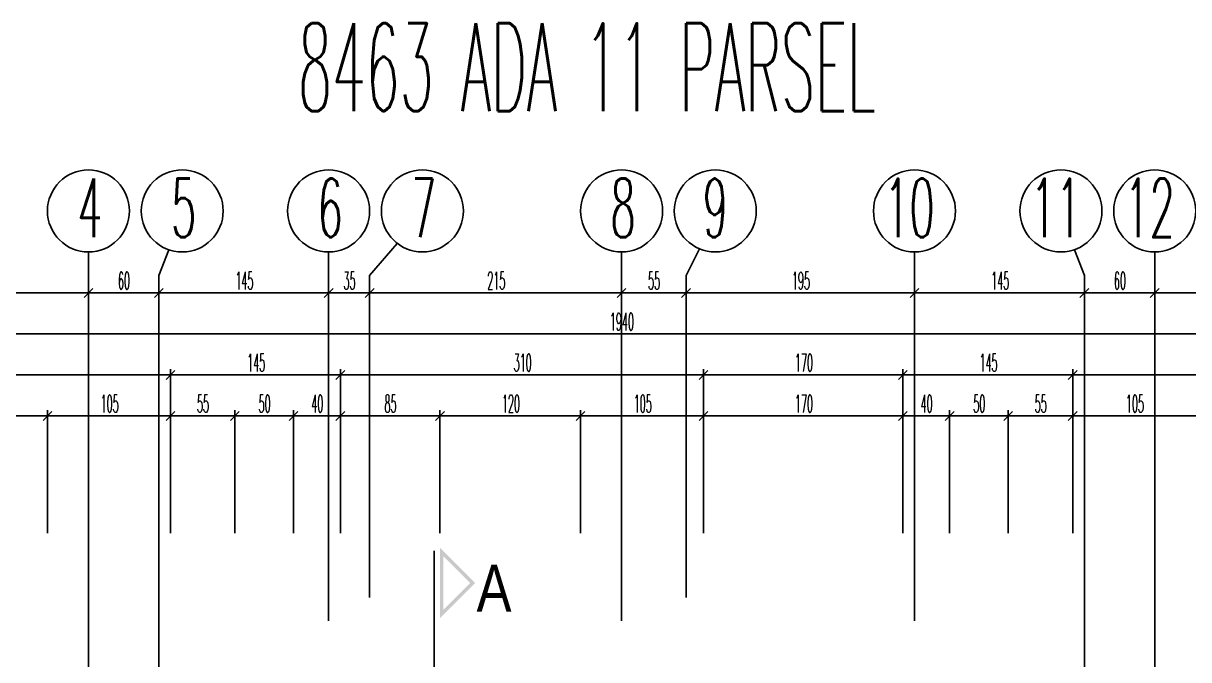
# Model space of a CAD drawing. Extents: x 78 to 306, y -397 to 18.
# Drawn here: x 273.216 to 273.4149, y -396.4212 to -396.3125 of the extents above; entities that cross this region are included whole.
import ezdxf

# ---------------------------------------------------------------- set-up
doc = ezdxf.new("R2010")
doc.units = 0
doc.header["$LTSCALE"] = 0.5
doc.header["$MEASUREMENT"] = 0
doc.linetypes.add('DASHDOT2', pattern=[0.5, 0.25, -0.125, 0, -0.125])
doc.linetypes.add('DASHED', pattern=[0.75, 0.5, -0.25])
doc.layers.get('0').update_dxf_attribs({"linetype": 'CONTINUOUS'})
for name, color, linetype in [('AKS', 5, 'DASHDOT2'), ('KAPI', 1, 'CONTINUOUS'), ('KOLON', 4, 'CONTINUOUS'), ('OLCU', 31, 'CONTINUOUS'), ('TEFRIS', 11, 'CONTINUOUS')]:
    doc.layers.add(name, color=color, linetype=linetype)
doc.styles.add('MİMARİ YAZI', font='arial.ttf')
doc.styles.add('OLCU', font='romans.shx', dxfattribs={"width": 0.6, "height": 0.125})
doc.styles.add('OLCUIC', font='ROMANS.SHX', dxfattribs={"width": 0.4, "height": 0.15})

msp = doc.modelspace()

# ---------------------------------------------------------------- hatches: boundary and pattern name
at = {"layer": 'KAPI'}
h = msp.add_hatch(color=256, dxfattribs=at)
h.paths.add_polyline_path([(273.28714, -396.41408), (273.28714, -396.40208), (273.29314, -396.40808)])
h.paths.add_polyline_path([(273.28774, -396.41264), (273.2923, -396.40808), (273.28774, -396.40353)], flags=16)

# ---------------------------------------------------------------- linework, layer by layer
at = {"color": 0, "linetype": 'ByBlock'}
for p, q in [((273.22639, -396.35931), (273.22789, -396.35781)), ((273.22789, -396.35781), (273.22639, -396.35931)), ((273.23839, -396.35931), (273.23989, -396.35781)), ((273.23989, -396.35781), (273.23839, -396.35931)), ((273.26889, -396.35781), (273.26739, -396.35931)), ((273.26739, -396.35931), (273.26889, -396.35781)), ((273.27589, -396.35781), (273.27439, -396.35931)), ((273.27439, -396.35931), (273.27589, -396.35781)), ((273.31739, -396.35931), (273.31889, -396.35781)), ((273.31889, -396.35781), (273.31739, -396.35931)), ((273.32989, -396.35781), (273.32839, -396.35931)), ((273.32839, -396.35931), (273.32989, -396.35781)), ((273.36889, -396.35781), (273.36739, -396.35931)), ((273.36739, -396.35931), (273.36889, -396.35781)), ((273.39789, -396.35781), (273.39639, -396.35931)), ((273.39639, -396.35931), (273.39789, -396.35781)), ((273.40989, -396.35781), (273.40839, -396.35931)), ((273.40839, -396.35931), (273.40989, -396.35781)), ((273.24039, -396.37331), (273.24189, -396.37181)), ((273.24189, -396.37181), (273.24039, -396.37331)), ((273.26939, -396.37331), (273.27089, -396.37181)), ((273.27089, -396.37181), (273.26939, -396.37331)), ((273.33139, -396.37331), (273.33289, -396.37181)), ((273.33289, -396.37181), (273.33139, -396.37331)), ((273.36689, -396.37181), (273.36539, -396.37331)), ((273.36539, -396.37331), (273.36689, -396.37181)), ((273.39589, -396.37181), (273.39439, -396.37331)), ((273.39439, -396.37331), (273.39589, -396.37181)), ((273.22089, -396.37881), (273.21939, -396.38031)), ((273.21939, -396.38031), (273.22089, -396.37881)), ((273.24189, -396.37881), (273.24039, -396.38031)), ((273.24039, -396.38031), (273.24189, -396.37881)), ((273.25289, -396.37881), (273.25139, -396.38031)), ((273.25139, -396.38031), (273.25289, -396.37881)), ((273.26289, -396.37881), (273.26139, -396.38031)), ((273.26139, -396.38031), (273.26289, -396.37881)), ((273.27089, -396.37881), (273.26939, -396.38031)), ((273.26939, -396.38031), (273.27089, -396.37881)), ((273.28789, -396.37881), (273.28639, -396.38031)), ((273.28639, -396.38031), (273.28789, -396.37881)), ((273.31189, -396.37881), (273.31039, -396.38031)), ((273.31039, -396.38031), (273.31189, -396.37881)), ((273.33289, -396.37881), (273.33139, -396.38031)), ((273.33139, -396.38031), (273.33289, -396.37881)), ((273.36539, -396.38031), (273.36689, -396.37881)), ((273.36689, -396.37881), (273.36539, -396.38031)), ((273.37489, -396.37881), (273.37339, -396.38031)), ((273.37339, -396.38031), (273.37489, -396.37881)), ((273.38489, -396.37881), (273.38339, -396.38031)), ((273.38339, -396.38031), (273.38489, -396.37881)), ((273.39439, -396.38031), (273.39589, -396.37881)), ((273.39589, -396.37881), (273.39439, -396.38031))]:
    msp.add_line(p, q, dxfattribs=at)
at = {"layer": 'AKS'}
for p, q in [((273.27514, -396.35556), (273.27986, -396.35009)), ((273.22714, -396.35156), (273.22714, -396.83956)), ((273.23914, -396.35556), (273.24086, -396.35118)), ((273.26814, -396.83956), (273.26814, -396.35156)), ((273.31814, -396.83956), (273.31814, -396.35156)), ((273.32914, -396.35556), (273.33142, -396.35101)), ((273.36814, -396.83956), (273.36814, -396.35156)), ((273.39714, -396.35556), (273.39543, -396.35118)), ((273.40914, -396.35156), (273.40914, -396.83956)), ((273.23914, -396.35556), (273.23914, -396.83556)), ((273.27514, -396.83556), (273.27514, -396.35556)), ((273.32914, -396.83556), (273.32914, -396.35556)), ((273.39714, -396.35556), (273.39714, -396.83556))]:
    msp.add_line(p, q, dxfattribs=at)
at = {"layer": 'KOLON', "linetype": 'DASHED', "ltscale": 0.4}
msp.add_line((273.28614, -396.40256), (273.28614, -396.43408), dxfattribs=at)
at = {"layer": 'OLCU', "ltscale": 1.4}
for p, q in [((273.31814, -396.35856), (273.12314, -396.35856)), ((273.22714, -396.35856), (273.14014, -396.35856)), ((273.23914, -396.35856), (273.22714, -396.35856)), ((273.26814, -396.35856), (273.23914, -396.35856)), ((273.26814, -396.35856), (273.27514, -396.35856)), ((273.27514, -396.35856), (273.31814, -396.35856)), ((273.31814, -396.35856), (273.51314, -396.35856)), ((273.31814, -396.35856), (273.32914, -396.35856)), ((273.32914, -396.35856), (273.36814, -396.35856)), ((273.36814, -396.35856), (273.39714, -396.35856)), ((273.39714, -396.35856), (273.40914, -396.35856)), ((273.40914, -396.35856), (273.49614, -396.35856)), ((273.31814, -396.36556), (273.12314, -396.36556)), ((273.12414, -396.36556), (273.51214, -396.36556)), ((273.31814, -396.36556), (273.51314, -396.36556)), ((273.24114, -396.39956), (273.24114, -396.37156)), ((273.27014, -396.39956), (273.27014, -396.37156)), ((273.33214, -396.39956), (273.33214, -396.37156)), ((273.36614, -396.39956), (273.36614, -396.37156)), ((273.39514, -396.39956), (273.39514, -396.37156)), ((273.31814, -396.37256), (273.09314, -396.37256)), ((273.24114, -396.37256), (273.13414, -396.37256)), ((273.27014, -396.37256), (273.24114, -396.37256)), ((273.33214, -396.37256), (273.27014, -396.37256)), ((273.31814, -396.37256), (273.54314, -396.37256)), ((273.33214, -396.37256), (273.36614, -396.37256)), ((273.36614, -396.37256), (273.39514, -396.37256)), ((273.39514, -396.37256), (273.50214, -396.37256)), ((273.31814, -396.37956), (273.09314, -396.37956)), ((273.20414, -396.37956), (273.22014, -396.37956)), ((273.22014, -396.39956), (273.22014, -396.37856)), ((273.22014, -396.37956), (273.24114, -396.37956)), ((273.24114, -396.37956), (273.25214, -396.37956)), ((273.25214, -396.39956), (273.25214, -396.37856)), ((273.25214, -396.37956), (273.26214, -396.37956)), ((273.26214, -396.39956), (273.26214, -396.37856)), ((273.26214, -396.37956), (273.27014, -396.37956)), ((273.27014, -396.37956), (273.28714, -396.37956)), ((273.28714, -396.39956), (273.28714, -396.37856)), ((273.28714, -396.37956), (273.31114, -396.37956)), ((273.31114, -396.39956), (273.31114, -396.37856)), ((273.31114, -396.37956), (273.33214, -396.37956)), ((273.31814, -396.37956), (273.54314, -396.37956)), ((273.33214, -396.37956), (273.36614, -396.37956)), ((273.36614, -396.37956), (273.37414, -396.37956)), ((273.37414, -396.39956), (273.37414, -396.37856)), ((273.37414, -396.37956), (273.38414, -396.37956)), ((273.38414, -396.39956), (273.38414, -396.37856)), ((273.38414, -396.37956), (273.39514, -396.37956)), ((273.41614, -396.37956), (273.39514, -396.37956))]:
    msp.add_line(p, q, dxfattribs=at)
at = {"layer": 'TEFRIS'}
for centre in [(273.22714, -396.34456), (273.24314, -396.34456), (273.26814, -396.34456), (273.28414, -396.34456), (273.31814, -396.34456), (273.33414, -396.34456), (273.36814, -396.34456), (273.39314, -396.34456), (273.40914, -396.34456)]:
    msp.add_circle(centre, 0.007, dxfattribs=at)

# ---------------------------------------------------------------- texts
at = {"layer": 'KAPI', "style": 'MİMARİ YAZI', "width": 0.8}
msp.add_text('A', height=0.008, dxfattribs=at).set_placement((273.29339, -396.41297))
at = {"layer": 'KOLON', "style": 'OLCU'}
for s, height, width, p in [('8463 ADA 11 PARSEL', 0.015, 0.45, (273.26291, -396.32752)), ('4', 0.01, 0.5, (273.22525, -396.34904)), ('5', 0.01, 0.5, (273.24125, -396.34904)), ('6', 0.01, 0.5, (273.26625, -396.34904)), ('7', 0.01, 0.5, (273.28225, -396.34904)), ('8', 0.01, 0.5, (273.31625, -396.34904)), ('9', 0.01, 0.5, (273.33199, -396.34904)), ('10', 0.01, 0.5, (273.36299, -396.34904)), ('11', 0.01, 0.5, (273.38799, -396.34904)), ('12', 0.01, 0.5, (273.40399, -396.34904))]:
    msp.add_text(s, height=height, dxfattribs=dict(at, width=width)).set_placement(p)
at = {"layer": 'OLCU', "style": 'OLCUIC', "width": 0.4}
for s, p in [('60', (273.23217, -396.35796)), ('145', (273.25222, -396.35796)), ('35', (273.27067, -396.35796)), ('215', (273.29522, -396.35796)), ('55', (273.32267, -396.35796)), ('195', (273.34722, -396.35796)), ('145', (273.38122, -396.35796)), ('60', (273.40217, -396.35796)), ('1940', (273.31614, -396.36496)), ('145', (273.25422, -396.37196)), ('310', (273.29972, -396.37196)), ('170', (273.34772, -396.37196)), ('145', (273.37922, -396.37196)), ('105', (273.22922, -396.37896)), ('55', (273.24567, -396.37896)), ('50', (273.25617, -396.37896)), ('40', (273.26517, -396.37896)), ('85', (273.27767, -396.37896)), ('120', (273.29772, -396.37896)), ('105', (273.32022, -396.37896)), ('170', (273.34772, -396.37896)), ('40', (273.36917, -396.37896)), ('50', (273.37817, -396.37896)), ('55', (273.38867, -396.37896)), ('105', (273.40422, -396.37896))]:
    msp.add_text(s, height=0.003, dxfattribs=at).set_placement(p)

doc.saveas('drawing.dxf')
